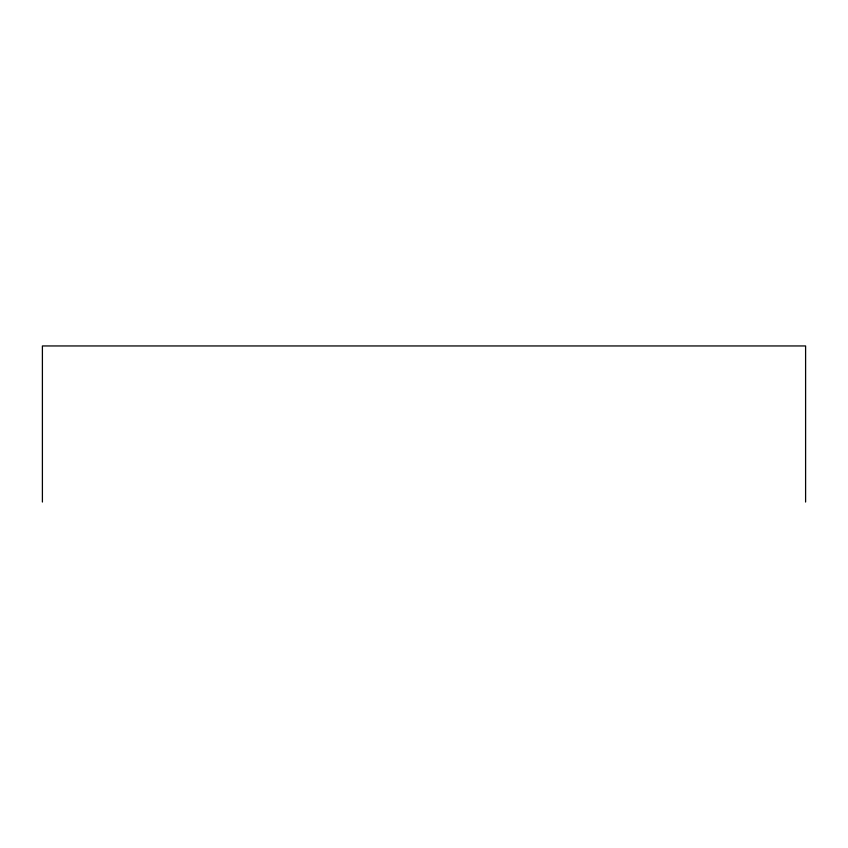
<?xml version="1.0" encoding="UTF-8"?>
<svg xmlns="http://www.w3.org/2000/svg" width="848" height="848" viewBox="0 0 848 848"><rect width="100%" height="100%" fill="white"/><g stroke="black" fill="none" stroke-linecap="round" stroke-linejoin="round"><path stroke-width="1.27" d="M805.6 502.048L805.6 345.952L42.4 345.952L42.4 502.048"/></g></svg>
